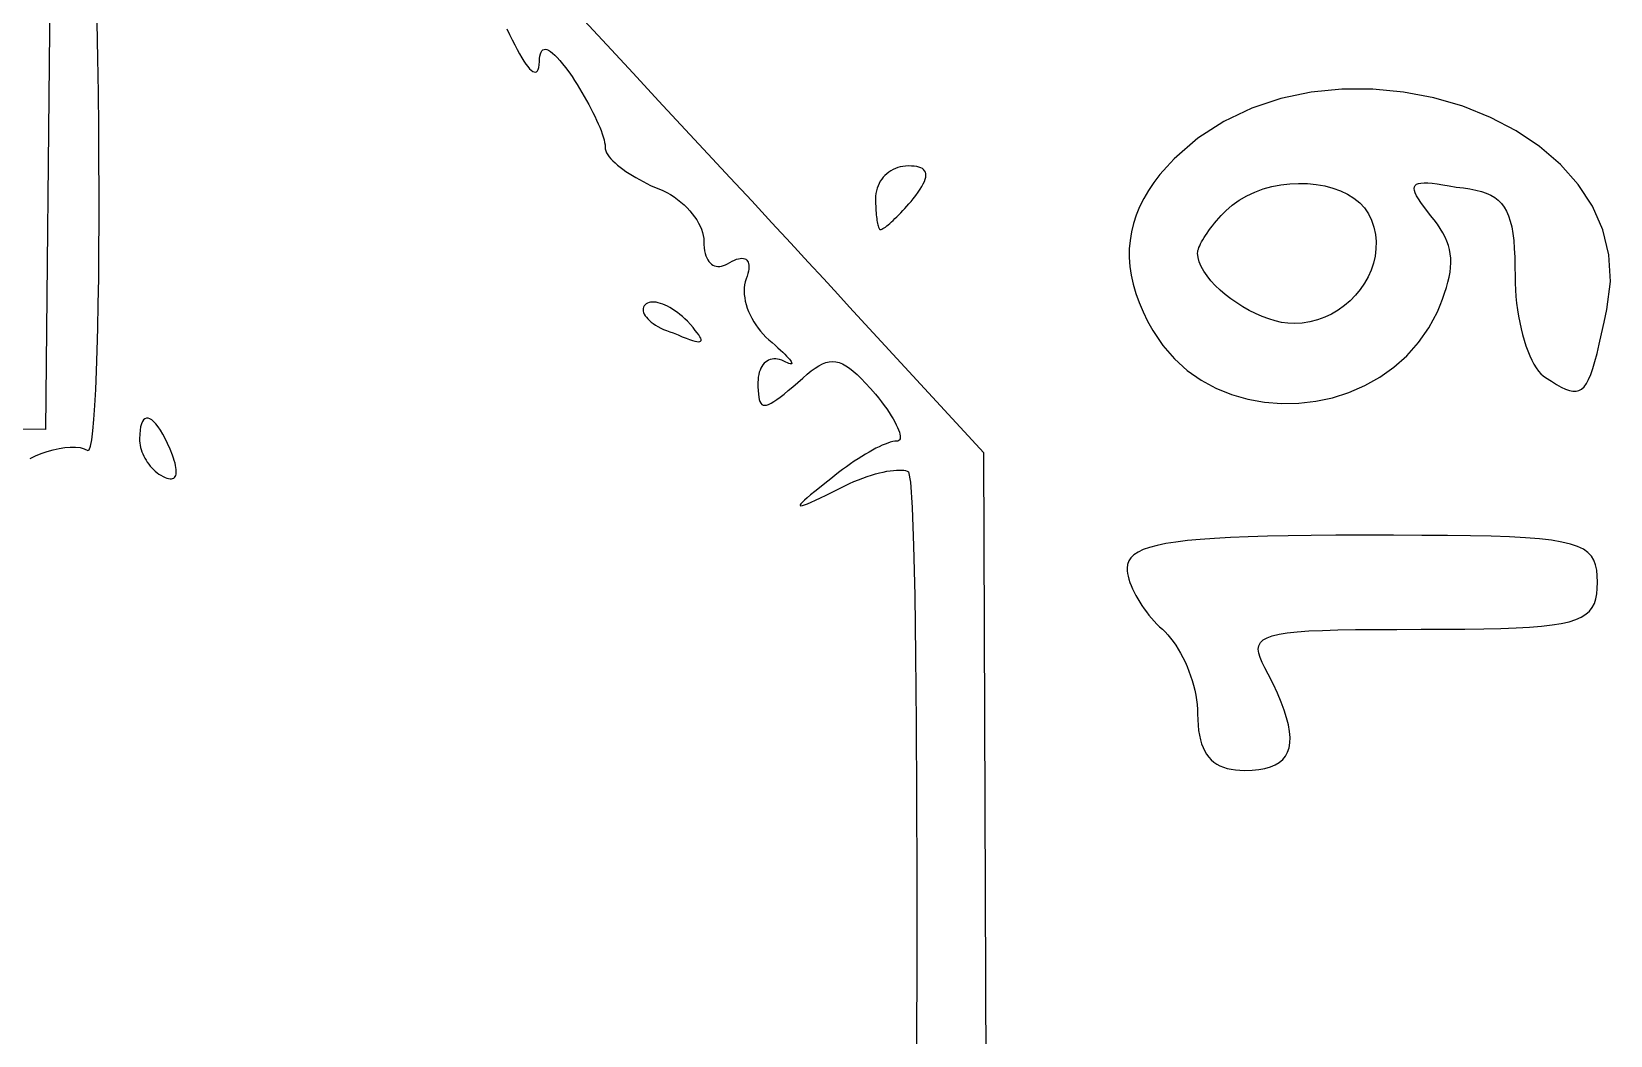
# Model space of a CAD drawing. Header units: metres. Extents: x -108.8 to -17.6, y -35.7 to 35.8.
# Drawn here: x -86.3 to -76.82, y -3.81 to 2.21 of the extents above; entities that cross this region are included whole.
import ezdxf

# ---------------------------------------------------------------- set-up
doc = ezdxf.new("R2010")
doc.units = ezdxf.units.M

msp = doc.modelspace()

# ---------------------------------------------------------------- linework, layer by layer
for p, q in [((-86.1873, 2.76122), (-86.2155, -0.173889)), ((-82.8475, 2.13367), (-83.0087, 2.30746)), ((-85.9013, 2.05365), (-85.9051, 2.26732)), ((-83.4472, 2.23029), (-83.4309, 2.19543)), ((-83.4309, 2.19543), (-83.4151, 2.16284)), ((-83.4151, 2.16284), (-83.3999, 2.13254)), ((-83.3999, 2.13254), (-83.3852, 2.10461)), ((-83.3852, 2.10461), (-83.371, 2.0791)), ((-83.2452, 2.07913), (-83.2412, 2.08961)), ((-83.2412, 2.08961), (-83.2362, 2.09766)), ((-83.2362, 2.09766), (-83.2303, 2.10324)), ((-83.2303, 2.10324), (-83.2233, 2.10635)), ((-83.2233, 2.10635), (-83.2153, 2.10695)), ((-83.2153, 2.10695), (-83.2064, 2.10504)), ((-83.2064, 2.10504), (-83.1963, 2.1006)), ((-83.1963, 2.1006), (-83.1852, 2.09358)), ((-83.1852, 2.09358), (-83.1729, 2.084)), ((-82.6897, 1.96362), (-82.8475, 2.13367)), ((-85.8983, 1.84489), (-85.9013, 2.05365)), ((-83.371, 2.0791), (-83.3575, 2.05611)), ((-83.3575, 2.05611), (-83.3447, 2.03568)), ((-83.3447, 2.03568), (-83.3325, 2.01787)), ((-83.3325, 2.01787), (-83.321, 2.00275)), ((-83.321, 2.00275), (-83.3103, 1.99037)), ((-83.3103, 1.99037), (-83.3003, 1.9808)), ((-83.2585, 1.98615), (-83.2549, 1.99808)), ((-83.2549, 1.99808), (-83.2522, 2.01332)), ((-83.2522, 2.01332), (-83.2518, 2.03333)), ((-83.2518, 2.03333), (-83.2505, 2.05096)), ((-83.2505, 2.05096), (-83.2483, 2.06625)), ((-83.2483, 2.06625), (-83.2452, 2.07913)), ((-83.1729, 2.084), (-83.1596, 2.07181)), ((-83.1596, 2.07181), (-83.1451, 2.05698)), ((-83.1451, 2.05698), (-83.1294, 2.03952)), ((-83.1294, 2.03952), (-83.1125, 2.01938)), ((-83.1125, 2.01938), (-83.0945, 1.99655)), ((-83.0945, 1.99655), (-83.0752, 1.97102)), ((-83.3003, 1.9808), (-83.2911, 1.97414)), ((-83.2911, 1.97414), (-83.2828, 1.9704)), ((-83.2828, 1.9704), (-83.2754, 1.96967)), ((-83.2754, 1.96967), (-83.2688, 1.97202)), ((-83.2688, 1.97202), (-83.2632, 1.97748)), ((-83.2632, 1.97748), (-83.2585, 1.98615)), ((-83.0752, 1.97102), (-83.0547, 1.94276)), ((-83.0547, 1.94276), (-83.0399, 1.91928)), ((-83.0399, 1.91928), (-83.0251, 1.89548)), ((-83.0251, 1.89548), (-83.0105, 1.87144)), ((-82.5361, 1.79813), (-82.6897, 1.96362)), ((-85.8961, 1.64172), (-85.8983, 1.84489)), ((-83.0105, 1.87144), (-82.9962, 1.84726)), ((-82.9962, 1.84726), (-82.9821, 1.82304)), ((-82.9821, 1.82304), (-82.9684, 1.79887)), ((-78.801, 1.81148), (-78.9763, 1.75322)), ((-78.6198, 1.8495), (-78.801, 1.81148)), ((-78.4351, 1.8681), (-78.6198, 1.8495)), ((-78.2493, 1.8681), (-78.4351, 1.8681)), ((-78.065, 1.85031), (-78.2493, 1.8681)), ((-77.8844, 1.81555), (-78.065, 1.85031)), ((-77.7101, 1.76462), (-77.8844, 1.81555)), ((-82.9684, 1.79887), (-82.9552, 1.77486)), ((-82.9552, 1.77486), (-82.9424, 1.75108)), ((-82.9424, 1.75108), (-82.9303, 1.72765)), ((-82.9303, 1.72765), (-82.9188, 1.70465)), ((-82.1073, 1.33643), (-82.5361, 1.79813)), ((-78.9763, 1.75322), (-79.1432, 1.6739)), ((-77.5444, 1.69833), (-77.7101, 1.76462)), ((-85.8947, 1.44482), (-85.8961, 1.64172)), ((-82.9188, 1.70465), (-82.9081, 1.68217)), ((-82.9081, 1.68217), (-82.8982, 1.66032)), ((-82.8982, 1.66032), (-82.8892, 1.63919)), ((-82.8892, 1.63919), (-82.8811, 1.61888)), ((-82.8811, 1.61888), (-82.8741, 1.59947)), ((-79.1432, 1.6739), (-79.2993, 1.57274)), ((-77.3899, 1.61754), (-77.5444, 1.69833)), ((-77.2489, 1.52301), (-77.3899, 1.61754)), ((-82.8741, 1.59947), (-82.8682, 1.58107)), ((-82.8682, 1.58107), (-82.8634, 1.56378)), ((-82.8634, 1.56378), (-82.86, 1.54767)), ((-82.86, 1.54767), (-82.8578, 1.53287)), ((-82.8578, 1.53287), (-82.8571, 1.51944)), ((-82.8571, 1.51944), (-82.8561, 1.50865)), ((-79.2993, 1.57274), (-79.4422, 1.44888)), ((-77.1239, 1.41559), (-77.2489, 1.52301)), ((-85.8941, 1.25485), (-85.8947, 1.44482)), ((-82.8561, 1.50865), (-82.853, 1.49748)), ((-82.853, 1.49748), (-82.848, 1.48596)), ((-82.848, 1.48596), (-82.8412, 1.47417)), ((-82.8412, 1.47417), (-82.8326, 1.46211)), ((-82.8326, 1.46211), (-82.8224, 1.44984)), ((-82.8224, 1.44984), (-82.8107, 1.43741)), ((-82.8107, 1.43741), (-82.7975, 1.42484)), ((-82.7975, 1.42484), (-82.783, 1.41219)), ((-79.4422, 1.44888), (-79.4868, 1.4021)), ((-82.783, 1.41219), (-82.7672, 1.39949)), ((-82.7672, 1.39949), (-82.7502, 1.3868)), ((-82.7502, 1.3868), (-82.7321, 1.37415)), ((-82.7321, 1.37415), (-82.7131, 1.36157)), ((-82.7131, 1.36157), (-82.6932, 1.34914)), ((-82.6932, 1.34914), (-82.6725, 1.33687)), ((-82.6725, 1.33687), (-82.6512, 1.32481)), ((-81.9776, 1.19666), (-82.1073, 1.33643)), ((-81.1973, 1.3273), (-81.2056, 1.31473)), ((-81.188, 1.33911), (-81.1973, 1.3273)), ((-81.1779, 1.3501), (-81.188, 1.33911)), ((-81.1669, 1.36026), (-81.1779, 1.3501)), ((-81.1551, 1.36952), (-81.1669, 1.36026)), ((-81.1425, 1.37785), (-81.1551, 1.36952)), ((-81.1292, 1.38521), (-81.1425, 1.37785)), ((-81.1153, 1.39156), (-81.1292, 1.38521)), ((-81.1007, 1.39684), (-81.1153, 1.39156)), ((-81.0855, 1.40102), (-81.1007, 1.39684)), ((-81.0697, 1.40407), (-81.0855, 1.40102)), ((-81.0535, 1.40591), (-81.0697, 1.40407)), ((-81.0368, 1.40656), (-81.0535, 1.40591)), ((-81.0186, 1.40613), (-81.0368, 1.40656)), ((-81.0021, 1.40483), (-81.0186, 1.40613)), ((-80.9873, 1.40265), (-81.0021, 1.40483)), ((-80.9742, 1.39955), (-80.9873, 1.40265)), ((-80.9629, 1.39552), (-80.9742, 1.39955)), ((-80.9533, 1.39055), (-80.9629, 1.39552)), ((-80.9455, 1.3846), (-80.9533, 1.39055)), ((-80.9395, 1.37766), (-80.9455, 1.3846)), ((-80.9409, 1.31389), (-80.9361, 1.32726)), ((-80.9352, 1.36969), (-80.9395, 1.37766)), ((-80.9361, 1.32726), (-80.9331, 1.33949)), ((-80.9327, 1.36069), (-80.9352, 1.36969)), ((-80.9331, 1.33949), (-80.932, 1.35063)), ((-80.932, 1.35063), (-80.9327, 1.36069)), ((-79.5273, 1.35489), (-79.5638, 1.30722)), ((-79.4868, 1.4021), (-79.5273, 1.35489)), ((-77.0173, 1.29608), (-77.1239, 1.41559)), ((-85.8942, 1.07251), (-85.8941, 1.25485)), ((-82.6512, 1.32481), (-82.6292, 1.31302)), ((-82.6292, 1.31302), (-82.6068, 1.3015)), ((-82.6068, 1.3015), (-82.5839, 1.29033)), ((-82.5839, 1.29033), (-82.5608, 1.27954)), ((-82.5608, 1.27954), (-82.5357, 1.27036)), ((-82.5357, 1.27036), (-82.5113, 1.2598)), ((-82.5113, 1.2598), (-82.4877, 1.24796)), ((-82.4877, 1.24796), (-82.4649, 1.23495)), ((-82.4649, 1.23495), (-82.443, 1.2209)), ((-81.2318, 1.24196), (-81.2337, 1.22571)), ((-81.2288, 1.25769), (-81.2318, 1.24196)), ((-81.2246, 1.27289), (-81.2288, 1.25769)), ((-81.2193, 1.28748), (-81.2246, 1.27289)), ((-81.213, 1.30145), (-81.2193, 1.28748)), ((-81.2056, 1.31473), (-81.213, 1.30145)), ((-80.9926, 1.22952), (-80.9785, 1.24881)), ((-80.9785, 1.24881), (-80.9663, 1.26688)), ((-80.9663, 1.26688), (-80.9559, 1.28372)), ((-80.9559, 1.28372), (-80.9475, 1.29939)), ((-80.9475, 1.29939), (-80.9409, 1.31389)), ((-79.5963, 1.25911), (-79.6248, 1.21054)), ((-79.5638, 1.30722), (-79.5963, 1.25911)), ((-79.0063, 1.22838), (-78.9581, 1.25043)), ((-78.9581, 1.25043), (-78.9078, 1.26852)), ((-78.9078, 1.26852), (-78.8557, 1.28271)), ((-78.8557, 1.28271), (-78.8024, 1.293)), ((-78.8024, 1.293), (-78.7486, 1.29941)), ((-78.7486, 1.29941), (-78.6948, 1.30197)), ((-78.6948, 1.30197), (-78.6414, 1.30072)), ((-78.6414, 1.30072), (-78.5891, 1.29564)), ((-78.5891, 1.29564), (-78.5384, 1.28677)), ((-78.5384, 1.28677), (-78.4899, 1.27414)), ((-78.4899, 1.27414), (-78.4441, 1.25775)), ((-78.4441, 1.25775), (-78.4015, 1.23766)), ((-78.4015, 1.23766), (-78.3628, 1.21384)), ((-78.0019, 1.27142), (-78.0005, 1.28175)), ((-78, 1.25905), (-78.0019, 1.27142)), ((-78.0005, 1.28175), (-77.9958, 1.29013)), ((-77.995, 1.24458), (-78, 1.25905)), ((-77.9958, 1.29013), (-77.9878, 1.2966)), ((-77.987, 1.22795), (-77.995, 1.24458)), ((-77.9878, 1.2966), (-77.9762, 1.30122)), ((-77.9762, 1.30122), (-77.9612, 1.30406)), ((-77.9612, 1.30406), (-77.9424, 1.30521)), ((-77.9424, 1.30521), (-77.92, 1.30469)), ((-77.92, 1.30469), (-77.8937, 1.30258)), ((-77.8937, 1.30258), (-77.8636, 1.29895)), ((-77.8636, 1.29895), (-77.8294, 1.29385)), ((-77.8294, 1.29385), (-77.7912, 1.28737)), ((-77.7912, 1.28737), (-77.7489, 1.27954)), ((-77.7489, 1.27954), (-77.7062, 1.27486)), ((-77.7062, 1.27486), (-77.667, 1.2691)), ((-77.667, 1.2691), (-77.6311, 1.26208)), ((-77.6311, 1.26208), (-77.5984, 1.25359)), ((-77.5984, 1.25359), (-77.5687, 1.24338)), ((-77.5687, 1.24338), (-77.542, 1.23129)), ((-76.9316, 1.1653), (-77.0173, 1.29608)), ((-82.443, 1.2209), (-82.4221, 1.20589)), ((-82.4221, 1.20589), (-82.4022, 1.19003)), ((-82.4022, 1.19003), (-82.3833, 1.17343)), ((-82.3833, 1.17343), (-82.3656, 1.15619)), ((-82.3656, 1.15619), (-82.3491, 1.13843)), ((-82.3491, 1.13843), (-82.3339, 1.12025)), ((-81.8557, 1.06523), (-81.9776, 1.19666)), ((-81.2337, 1.22571), (-81.2343, 1.20898)), ((-81.2343, 1.20898), (-81.2342, 1.19429)), ((-81.2342, 1.19429), (-81.2339, 1.17986)), ((-81.2339, 1.17986), (-81.2334, 1.16573)), ((-81.2334, 1.16573), (-81.2327, 1.15198)), ((-81.2327, 1.15198), (-81.2319, 1.13866)), ((-81.2319, 1.13866), (-81.2309, 1.12581)), ((-81.0832, 1.12581), (-81.0712, 1.13866)), ((-81.0712, 1.13866), (-81.0589, 1.15198)), ((-81.0589, 1.15198), (-81.0464, 1.16573)), ((-81.0464, 1.16573), (-81.0339, 1.17986)), ((-81.0339, 1.17986), (-81.0212, 1.19429)), ((-81.0212, 1.19429), (-81.0085, 1.20898)), ((-81.0085, 1.20898), (-80.9926, 1.22952)), ((-79.6492, 1.16148), (-79.6696, 1.11194)), ((-79.6248, 1.21054), (-79.6492, 1.16148)), ((-79.1464, 1.12352), (-79.1318, 1.13843)), ((-79.1318, 1.13843), (-79.0937, 1.17241)), ((-79.0937, 1.17241), (-79.0517, 1.20239)), ((-79.0517, 1.20239), (-79.0063, 1.22838)), ((-78.3628, 1.21384), (-78.3284, 1.18636)), ((-78.3284, 1.18636), (-78.2989, 1.1552)), ((-78.2989, 1.1552), (-78.2749, 1.12041)), ((-77.976, 1.20911), (-77.987, 1.22795)), ((-77.9621, 1.18797), (-77.976, 1.20911)), ((-77.9455, 1.16449), (-77.9621, 1.18797)), ((-77.9261, 1.13858), (-77.9455, 1.16449)), ((-77.9041, 1.11021), (-77.9261, 1.13858)), ((-77.542, 1.23129), (-77.518, 1.21707)), ((-77.518, 1.21707), (-77.4967, 1.20053)), ((-77.4967, 1.20053), (-77.4778, 1.18144)), ((-77.4778, 1.18144), (-77.4614, 1.15961)), ((-77.4614, 1.15961), (-77.4471, 1.1348)), ((-76.8691, 1.02406), (-76.9316, 1.1653)), ((-85.895, 0.898468), (-85.8942, 1.07251)), ((-82.3339, 1.12025), (-82.32, 1.10175)), ((-82.32, 1.10175), (-82.3075, 1.08304)), ((-82.3075, 1.08304), (-82.2964, 1.06421)), ((-82.2964, 1.06421), (-82.2869, 1.04539)), ((-82.2869, 1.04539), (-82.279, 1.02667)), ((-81.7423, 0.942917), (-81.8557, 1.06523)), ((-81.2309, 1.12581), (-81.2297, 1.11348)), ((-81.2297, 1.11348), (-81.2285, 1.10175)), ((-81.2285, 1.10175), (-81.227, 1.09064)), ((-81.227, 1.09064), (-81.2255, 1.08023)), ((-81.2255, 1.08023), (-81.2239, 1.07056)), ((-81.2239, 1.07056), (-81.2221, 1.06168)), ((-81.2221, 1.06168), (-81.2203, 1.05363)), ((-81.2203, 1.05363), (-81.2184, 1.04651)), ((-81.2184, 1.04651), (-81.2165, 1.04031)), ((-81.1752, 1.04031), (-81.167, 1.04651)), ((-81.167, 1.04651), (-81.1581, 1.05363)), ((-81.1581, 1.05363), (-81.1488, 1.06168)), ((-81.1488, 1.06168), (-81.1389, 1.07056)), ((-81.1389, 1.07056), (-81.1285, 1.08023)), ((-81.1285, 1.08023), (-81.1177, 1.09064)), ((-81.1177, 1.09064), (-81.1065, 1.10175)), ((-81.1065, 1.10175), (-81.095, 1.11348)), ((-81.095, 1.11348), (-81.0832, 1.12581)), ((-79.6861, 1.06189), (-79.6984, 1.01135)), ((-79.6696, 1.11194), (-79.6861, 1.06189)), ((-79.2233, 1.03316), (-79.2119, 1.048)), ((-79.2119, 1.048), (-79.1999, 1.06303)), ((-79.1999, 1.06303), (-79.1873, 1.07816)), ((-79.1873, 1.07816), (-79.1742, 1.09332)), ((-79.1742, 1.09332), (-79.1605, 1.10846)), ((-79.1605, 1.10846), (-79.1464, 1.12352)), ((-78.2749, 1.12041), (-78.2569, 1.08199)), ((-78.2569, 1.08199), (-78.2427, 1.03928)), ((-77.882, 1.0831), (-77.9041, 1.11021)), ((-77.8622, 1.05667), (-77.882, 1.0831)), ((-77.8446, 1.03081), (-77.8622, 1.05667)), ((-77.4471, 1.1348), (-77.4349, 1.10683)), ((-77.4349, 1.10683), (-77.4247, 1.07547)), ((-77.4247, 1.07547), (-77.4163, 1.0405)), ((-82.279, 1.02667), (-82.2727, 1.00818)), ((-82.2727, 1.00818), (-82.2682, 0.98999)), ((-82.2682, 0.98999), (-82.2654, 0.972229)), ((-82.2654, 0.972229), (-82.2644, 0.954987)), ((-82.2644, 0.954987), (-82.2639, 0.93457)), ((-81.2165, 1.04031), (-81.2144, 1.03514)), ((-81.2144, 1.03514), (-81.2124, 1.03102)), ((-81.2124, 1.03102), (-81.2103, 1.02802)), ((-81.2103, 1.02802), (-81.2082, 1.02617)), ((-81.2082, 1.02617), (-81.2061, 1.02554)), ((-81.2061, 1.02554), (-81.2014, 1.02617)), ((-81.2014, 1.02617), (-81.196, 1.02802)), ((-81.196, 1.02802), (-81.1898, 1.03102)), ((-81.1898, 1.03102), (-81.1828, 1.03514)), ((-81.1828, 1.03514), (-81.1752, 1.04031)), ((-79.7068, 0.960281), (-79.7111, 0.908691)), ((-79.6984, 1.01135), (-79.7068, 0.960281)), ((-79.2832, 0.939301), (-79.277, 0.951187)), ((-79.277, 0.951187), (-79.2699, 0.963684)), ((-79.2699, 0.963684), (-79.2621, 0.97673)), ((-79.2621, 0.97673), (-79.2535, 0.990265)), ((-79.2535, 0.990265), (-79.2441, 1.00423)), ((-79.2441, 1.00423), (-79.234, 1.01855)), ((-79.234, 1.01855), (-79.2233, 1.03316)), ((-78.2427, 1.03928), (-78.2337, 0.996033)), ((-78.2337, 0.996033), (-78.2298, 0.952515)), ((-78.2298, 0.952515), (-78.2308, 0.909042)), ((-77.8293, 1.00534), (-77.8446, 1.03081)), ((-77.8161, 0.980133), (-77.8293, 1.00534)), ((-77.8052, 0.955017), (-77.8161, 0.980133)), ((-77.7964, 0.929871), (-77.8052, 0.955017)), ((-77.4163, 1.0405), (-77.4095, 1.00174)), ((-77.4095, 1.00174), (-77.4043, 0.958939)), ((-77.4043, 0.958939), (-77.4005, 0.911911)), ((-76.8324, 0.873184), (-76.8691, 1.02406)), ((-85.8965, 0.733398), (-85.895, 0.898468)), ((-82.2639, 0.93457), (-82.2624, 0.915619)), ((-82.2624, 0.915619), (-82.2599, 0.898163)), ((-82.2599, 0.898163), (-82.2564, 0.882172)), ((-82.2564, 0.882172), (-82.2521, 0.867676)), ((-82.2521, 0.867676), (-82.2469, 0.85466)), ((-82.2469, 0.85466), (-82.2409, 0.843124)), ((-82.0462, 0.852249), (-82.0363, 0.852875)), ((-82.0363, 0.852875), (-82.0275, 0.852173)), ((-81.6383, 0.830444), (-81.7423, 0.942917)), ((-79.7111, 0.908691), (-79.7115, 0.856552)), ((-79.7115, 0.856552), (-79.7077, 0.803864)), ((-79.3011, 0.88443), (-79.3006, 0.891296)), ((-79.2986, 0.858444), (-79.3011, 0.88443)), ((-79.3006, 0.891296), (-79.299, 0.89917)), ((-79.299, 0.89917), (-79.2965, 0.907959)), ((-79.2914, 0.831436), (-79.2986, 0.858444)), ((-79.2965, 0.907959), (-79.293, 0.917633)), ((-79.293, 0.917633), (-79.2885, 0.928101)), ((-79.2885, 0.928101), (-79.2832, 0.939301)), ((-78.2364, 0.865906), (-78.2463, 0.823425)), ((-78.2308, 0.909042), (-78.2364, 0.865906)), ((-77.7896, 0.904526), (-77.7964, 0.929871)), ((-77.785, 0.878845), (-77.7896, 0.904526)), ((-77.7824, 0.852692), (-77.785, 0.878845)), ((-77.4005, 0.911911), (-77.398, 0.860443)), ((-77.398, 0.860443), (-77.3965, 0.804321)), ((-76.8238, 0.713486), (-76.8324, 0.873184)), ((-82.2409, 0.843124), (-82.2342, 0.833069)), ((-82.2342, 0.833069), (-82.2267, 0.824493)), ((-82.2267, 0.824493), (-82.2186, 0.817413)), ((-82.2186, 0.817413), (-82.2098, 0.811798)), ((-82.2098, 0.811798), (-82.2004, 0.807678)), ((-82.2004, 0.807678), (-82.1905, 0.805023)), ((-82.1905, 0.805023), (-82.1801, 0.803864)), ((-82.1801, 0.803864), (-82.1692, 0.804184)), ((-82.1692, 0.804184), (-82.1579, 0.805969)), ((-82.1579, 0.805969), (-82.1462, 0.809265)), ((-82.1462, 0.809265), (-82.1341, 0.814026)), ((-82.1341, 0.814026), (-82.1218, 0.820267)), ((-82.1218, 0.820267), (-82.1092, 0.827988)), ((-82.1092, 0.827988), (-82.0948, 0.835724)), ((-82.0948, 0.835724), (-82.0813, 0.84198)), ((-82.0813, 0.84198), (-82.0687, 0.846817)), ((-82.0687, 0.846817), (-82.0569, 0.850235)), ((-82.0569, 0.850235), (-82.0462, 0.852249)), ((-82.0275, 0.852173), (-82.0196, 0.850113)), ((-82.0196, 0.850113), (-82.0127, 0.846756)), ((-82.0127, 0.846756), (-82.0069, 0.842102)), ((-82.0069, 0.842102), (-82.0022, 0.836182)), ((-82.0002, 0.760941), (-82.0047, 0.745605)), ((-82.0022, 0.836182), (-81.9985, 0.82901)), ((-81.997, 0.775146), (-82.0002, 0.760941)), ((-81.9985, 0.82901), (-81.9959, 0.820602)), ((-81.995, 0.788254), (-81.997, 0.775146)), ((-81.9959, 0.820602), (-81.9944, 0.811005)), ((-81.9941, 0.800201), (-81.995, 0.788254)), ((-81.9944, 0.811005), (-81.9941, 0.800201)), ((-81.5443, 0.728622), (-81.6383, 0.830444)), ((-79.7077, 0.803864), (-79.7, 0.750626)), ((-79.2797, 0.803665), (-79.2914, 0.831436)), ((-79.264, 0.775391), (-79.2797, 0.803665)), ((-79.2444, 0.746857), (-79.264, 0.775391)), ((-78.2605, 0.78186), (-78.2785, 0.741516)), ((-78.2463, 0.823425), (-78.2605, 0.78186)), ((-77.7918, 0.740189), (-77.7865, 0.769791)), ((-77.7865, 0.769791), (-77.7832, 0.798309)), ((-77.7832, 0.798309), (-77.7818, 0.825882)), ((-77.7818, 0.825882), (-77.7824, 0.852692)), ((-77.3965, 0.804321), (-77.3961, 0.743317)), ((-85.8987, 0.577972), (-85.8965, 0.733398)), ((-82.0221, 0.675034), (-82.0227, 0.655731)), ((-82.0198, 0.693787), (-82.0221, 0.675034)), ((-82.0159, 0.711868), (-82.0198, 0.693787)), ((-82.0104, 0.729218), (-82.0159, 0.711868)), ((-82.0047, 0.745605), (-82.0104, 0.729218)), ((-81.4612, 0.638184), (-81.5443, 0.728622)), ((-79.7, 0.750626), (-79.6883, 0.696808)), ((-79.6883, 0.696808), (-79.6725, 0.642395)), ((-79.2215, 0.718323), (-79.2444, 0.746857)), ((-79.1954, 0.690033), (-79.2215, 0.718323)), ((-79.1665, 0.662262), (-79.1954, 0.690033)), ((-78.3257, 0.66571), (-78.3543, 0.630829)), ((-78.3004, 0.702698), (-78.3257, 0.66571)), ((-78.2785, 0.741516), (-78.3004, 0.702698)), ((-77.8187, 0.643448), (-77.8079, 0.67717)), ((-77.8079, 0.67717), (-77.7989, 0.709366)), ((-77.7989, 0.709366), (-77.7918, 0.740189)), ((-77.3961, 0.743317), (-77.3955, 0.703033)), ((-77.3955, 0.703033), (-77.3936, 0.662704)), ((-76.8458, 0.545776), (-76.8238, 0.713486)), ((-85.9016, 0.432877), (-85.8987, 0.577972)), ((-82.6172, 0.57399), (-82.6227, 0.567337)), ((-82.6104, 0.579712), (-82.6172, 0.57399)), ((-82.6025, 0.584183), (-82.6104, 0.579712)), ((-82.5937, 0.587418), (-82.6025, 0.584183)), ((-82.584, 0.589462), (-82.5937, 0.587418)), ((-82.5736, 0.590302), (-82.584, 0.589462)), ((-82.5623, 0.589996), (-82.5736, 0.590302)), ((-82.5505, 0.588531), (-82.5623, 0.589996)), ((-82.538, 0.585953), (-82.5505, 0.588531)), ((-82.5249, 0.582275), (-82.538, 0.585953)), ((-82.5114, 0.577515), (-82.5249, 0.582275)), ((-82.4974, 0.571701), (-82.5114, 0.577515)), ((-82.4831, 0.56485), (-82.4974, 0.571701)), ((-82.0227, 0.655731), (-82.0219, 0.635956)), ((-82.0219, 0.635956), (-82.0196, 0.615799)), ((-82.0196, 0.615799), (-82.0158, 0.595383)), ((-82.0158, 0.595383), (-82.0107, 0.574783)), ((-82.0107, 0.574783), (-82.0042, 0.554092)), ((-81.3895, 0.559875), (-81.4612, 0.638184)), ((-79.6725, 0.642395), (-79.6527, 0.587402)), ((-79.6527, 0.587402), (-79.6289, 0.531815)), ((-79.1352, 0.635254), (-79.1665, 0.662262)), ((-79.1018, 0.609268), (-79.1352, 0.635254)), ((-79.0665, 0.584549), (-79.1018, 0.609268)), ((-79.0298, 0.56134), (-79.0665, 0.584549)), ((-78.4204, 0.568619), (-78.4575, 0.54187)), ((-78.3859, 0.598373), (-78.4204, 0.568619)), ((-78.3543, 0.630829), (-78.3859, 0.598373)), ((-77.8618, 0.531662), (-77.8457, 0.570847)), ((-77.8457, 0.570847), (-77.8313, 0.608063)), ((-77.8313, 0.608063), (-77.8187, 0.643448)), ((-77.3936, 0.662704), (-77.3906, 0.622528)), ((-77.3906, 0.622528), (-77.3865, 0.582687)), ((-77.3865, 0.582687), (-77.3813, 0.543335)), ((-82.6288, 0.552368), (-82.6294, 0.544189)), ((-82.6294, 0.544189), (-82.6285, 0.535629)), ((-82.6266, 0.560104), (-82.6288, 0.552368)), ((-82.6285, 0.535629), (-82.626, 0.526749)), ((-82.6227, 0.567337), (-82.6266, 0.560104)), ((-82.626, 0.526749), (-82.622, 0.517609)), ((-82.622, 0.517609), (-82.6165, 0.508286)), ((-82.6165, 0.508286), (-82.6096, 0.49884)), ((-82.6096, 0.49884), (-82.6013, 0.489319)), ((-82.6013, 0.489319), (-82.5917, 0.479813)), ((-82.5917, 0.479813), (-82.5806, 0.470367)), ((-82.4685, 0.556976), (-82.4831, 0.56485)), ((-82.4536, 0.548111), (-82.4685, 0.556976)), ((-82.4386, 0.538269), (-82.4536, 0.548111)), ((-82.4235, 0.527481), (-82.4386, 0.538269)), ((-82.4083, 0.515762), (-82.4235, 0.527481)), ((-82.3932, 0.503128), (-82.4083, 0.515762)), ((-82.3781, 0.489609), (-82.3932, 0.503128)), ((-82.3632, 0.47522), (-82.3781, 0.489609)), ((-82.3452, 0.454987), (-82.3632, 0.47522)), ((-82.0042, 0.554092), (-81.9963, 0.533417)), ((-81.9963, 0.533417), (-81.9872, 0.512848)), ((-81.9872, 0.512848), (-81.9769, 0.492493)), ((-81.9769, 0.492493), (-81.9654, 0.472412)), ((-80.5852, -0.315002), (-81.3895, 0.559875)), ((-79.6289, 0.531815), (-79.6011, 0.475601)), ((-79.6011, 0.475601), (-79.5692, 0.418762)), ((-78.992, 0.539932), (-79.0298, 0.56134)), ((-78.9533, 0.520538), (-78.992, 0.539932)), ((-78.9142, 0.503433), (-78.9533, 0.520538)), ((-78.8748, 0.488876), (-78.9142, 0.503433)), ((-78.8357, 0.477112), (-78.8748, 0.488876)), ((-78.797, 0.468384), (-78.8357, 0.477112)), ((-78.5823, 0.482635), (-78.6276, 0.470871)), ((-78.5387, 0.498581), (-78.5823, 0.482635)), ((-78.497, 0.518433), (-78.5387, 0.498581)), ((-78.4575, 0.54187), (-78.497, 0.518433)), ((-77.9136, 0.434616), (-77.8618, 0.531662)), ((-77.3813, 0.543335), (-77.3752, 0.5047)), ((-77.3752, 0.5047), (-77.368, 0.466904)), ((-76.862, 0.469101), (-76.8458, 0.545776)), ((-85.9051, 0.298798), (-85.9016, 0.432877)), ((-82.5806, 0.470367), (-82.5683, 0.461029)), ((-82.5683, 0.461029), (-82.5547, 0.451904)), ((-82.5547, 0.451904), (-82.5398, 0.443024)), ((-82.5398, 0.443024), (-82.5237, 0.434464)), ((-82.5237, 0.434464), (-82.5065, 0.426285)), ((-82.5065, 0.426285), (-82.4881, 0.418549)), ((-82.4881, 0.418549), (-82.4685, 0.411316)), ((-82.4685, 0.411316), (-82.4479, 0.404663)), ((-82.4479, 0.404663), (-82.4196, 0.3927)), ((-82.4196, 0.3927), (-82.3941, 0.382248)), ((-82.3941, 0.382248), (-82.3712, 0.373322)), ((-82.3294, 0.436661), (-82.3452, 0.454987)), ((-82.3157, 0.420197), (-82.3294, 0.436661)), ((-82.3043, 0.405563), (-82.3157, 0.420197)), ((-82.2951, 0.392746), (-82.3043, 0.405563)), ((-82.2881, 0.381744), (-82.2951, 0.392746)), ((-82.2835, 0.372513), (-82.2881, 0.381744)), ((-81.9654, 0.472412), (-81.9527, 0.452728)), ((-81.9527, 0.452728), (-81.939, 0.433533)), ((-81.939, 0.433533), (-81.9242, 0.414932)), ((-81.9242, 0.414932), (-81.9084, 0.397003)), ((-81.9084, 0.397003), (-81.8916, 0.379837)), ((-81.8916, 0.379837), (-81.8738, 0.363541)), ((-79.5692, 0.418762), (-79.5094, 0.328796)), ((-78.7592, 0.462967), (-78.797, 0.468384)), ((-78.7225, 0.461105), (-78.7592, 0.462967)), ((-78.6744, 0.463593), (-78.7225, 0.461105)), ((-78.6276, 0.470871), (-78.6744, 0.463593)), ((-77.9751, 0.346756), (-77.9136, 0.434616)), ((-77.368, 0.466904), (-77.36, 0.430176)), ((-77.36, 0.430176), (-77.3511, 0.394653)), ((-77.3511, 0.394653), (-77.3414, 0.360565)), ((-76.891, 0.337662), (-76.877, 0.399811)), ((-76.877, 0.399811), (-76.862, 0.469101)), ((-85.9092, 0.176392), (-85.9051, 0.298798)), ((-82.3712, 0.373322), (-82.351, 0.365936)), ((-82.351, 0.365936), (-82.3335, 0.360123)), ((-82.3335, 0.360123), (-82.3185, 0.355896)), ((-82.3185, 0.355896), (-82.306, 0.353271)), ((-82.306, 0.353271), (-82.2962, 0.35228)), ((-82.2962, 0.35228), (-82.2888, 0.352936)), ((-82.2888, 0.352936), (-82.2838, 0.35527)), ((-82.2838, 0.35527), (-82.2813, 0.359299)), ((-82.2812, 0.365036), (-82.2835, 0.372513)), ((-82.2813, 0.359299), (-82.2812, 0.365036)), ((-81.8738, 0.363541), (-81.8552, 0.348206)), ((-81.8552, 0.348206), (-81.8369, 0.331818)), ((-81.8369, 0.331818), (-81.8201, 0.316483)), ((-81.8201, 0.316483), (-81.8048, 0.302216)), ((-81.8048, 0.302216), (-81.791, 0.289062)), ((-81.791, 0.289062), (-81.7787, 0.276993)), ((-79.5094, 0.328796), (-79.4406, 0.249329)), ((-78.0454, 0.268143), (-77.9751, 0.346756)), ((-77.3414, 0.360565), (-77.331, 0.328049)), ((-77.331, 0.328049), (-77.3199, 0.297302)), ((-77.3199, 0.297302), (-77.3082, 0.268494)), ((-76.9043, 0.282394), (-76.891, 0.337662)), ((-81.9223, 0.193542), (-81.9275, 0.181747)), ((-81.9164, 0.2043), (-81.9223, 0.193542)), ((-81.9096, 0.213989), (-81.9164, 0.2043)), ((-81.9022, 0.22258), (-81.9096, 0.213989)), ((-81.894, 0.230042), (-81.9022, 0.22258)), ((-81.8852, 0.236328), (-81.894, 0.230042)), ((-81.8759, 0.241425), (-81.8852, 0.236328)), ((-81.866, 0.245285), (-81.8759, 0.241425)), ((-81.8555, 0.247894), (-81.866, 0.245285)), ((-81.8446, 0.249207), (-81.8555, 0.247894)), ((-81.8333, 0.249207), (-81.8446, 0.249207)), ((-81.8216, 0.247849), (-81.8333, 0.249207)), ((-81.8096, 0.245102), (-81.8216, 0.247849)), ((-81.7972, 0.240936), (-81.8096, 0.245102)), ((-81.7847, 0.235321), (-81.7972, 0.240936)), ((-81.7728, 0.229614), (-81.7847, 0.235321)), ((-81.7787, 0.276993), (-81.768, 0.266052)), ((-81.7626, 0.225159), (-81.7728, 0.229614)), ((-81.768, 0.266052), (-81.7588, 0.25621)), ((-81.7541, 0.221939), (-81.7626, 0.225159)), ((-81.7588, 0.25621), (-81.7511, 0.247513)), ((-81.7473, 0.219971), (-81.7541, 0.221939)), ((-81.7511, 0.247513), (-81.7451, 0.23996)), ((-81.7421, 0.219223), (-81.7473, 0.219971)), ((-81.7451, 0.23996), (-81.7406, 0.233566)), ((-81.7386, 0.219696), (-81.7421, 0.219223)), ((-81.7406, 0.233566), (-81.7377, 0.228317)), ((-81.7366, 0.22139), (-81.7386, 0.219696)), ((-81.7377, 0.228317), (-81.7363, 0.224258)), ((-81.7363, 0.224258), (-81.7366, 0.22139)), ((-81.6196, 0.177444), (-81.596, 0.194458)), ((-81.596, 0.194458), (-81.5737, 0.20842)), ((-81.5737, 0.20842), (-81.5523, 0.21933)), ((-81.5523, 0.21933), (-81.5317, 0.227127)), ((-81.5317, 0.227127), (-81.5117, 0.231827)), ((-81.5117, 0.231827), (-81.492, 0.233383)), ((-81.492, 0.233383), (-81.4724, 0.231796)), ((-81.4724, 0.231796), (-81.4528, 0.227036)), ((-81.4528, 0.227036), (-81.4328, 0.21907)), ((-81.4328, 0.21907), (-81.4122, 0.207886)), ((-81.4122, 0.207886), (-81.3909, 0.193466)), ((-81.3909, 0.193466), (-81.3686, 0.175797)), ((-79.4406, 0.249329), (-79.364, 0.180313)), ((-78.2079, 0.138977), (-78.1233, 0.198853)), ((-78.1233, 0.198853), (-78.0454, 0.268143)), ((-77.3082, 0.268494), (-77.2958, 0.241821)), ((-77.2958, 0.241821), (-77.283, 0.217468)), ((-77.283, 0.217468), (-77.2697, 0.195587)), ((-77.2697, 0.195587), (-77.2559, 0.176376)), ((-76.9419, 0.155518), (-76.9295, 0.191559)), ((-76.9295, 0.191559), (-76.917, 0.23378)), ((-76.917, 0.23378), (-76.9043, 0.282394)), ((-85.9139, 0.066361), (-85.9092, 0.176392)), ((-81.9394, 0.124832), (-81.9399, 0.108322)), ((-81.9399, 0.108322), (-81.9397, 0.082184)), ((-81.9378, 0.140457), (-81.9394, 0.124832)), ((-81.9353, 0.155167), (-81.9378, 0.140457)), ((-81.9319, 0.168945), (-81.9353, 0.155167)), ((-81.9275, 0.181747), (-81.9319, 0.168945)), ((-81.7304, 0.082184), (-81.7, 0.108322)), ((-81.7, 0.108322), (-81.6714, 0.134354)), ((-81.6714, 0.134354), (-81.6447, 0.15741)), ((-81.6447, 0.15741), (-81.6196, 0.177444)), ((-81.3686, 0.175797), (-81.3451, 0.154831)), ((-81.3451, 0.154831), (-81.3201, 0.130569)), ((-81.3201, 0.130569), (-81.2935, 0.102997)), ((-81.2935, 0.102997), (-81.265, 0.072067)), ((-79.364, 0.180313), (-79.2805, 0.121643)), ((-79.2805, 0.121643), (-79.1913, 0.073273)), ((-78.2981, 0.088562), (-78.2079, 0.138977)), ((-77.2559, 0.176376), (-77.2418, 0.160019)), ((-77.2418, 0.160019), (-77.2274, 0.146667)), ((-77.2274, 0.146667), (-77.2127, 0.136551)), ((-77.2127, 0.136551), (-77.1783, 0.114685)), ((-77.1783, 0.114685), (-77.1471, 0.09581)), ((-77.1471, 0.09581), (-77.1189, 0.08017)), ((-76.9816, 0.081863), (-76.9677, 0.100906)), ((-76.9677, 0.100906), (-76.9546, 0.125366)), ((-76.9546, 0.125366), (-76.9419, 0.155518)), ((-85.9191, -0.030624), (-85.9139, 0.066361)), ((-81.9397, 0.082184), (-81.9389, 0.058792)), ((-81.9389, 0.058792), (-81.9375, 0.038162)), ((-81.9375, 0.038162), (-81.9353, 0.020264)), ((-81.9353, 0.020264), (-81.9322, 0.005142)), ((-81.9322, 0.005142), (-81.9281, -0.007233)), ((-81.8452, -0.007233), (-81.8268, 0.005142)), ((-81.8268, 0.005142), (-81.8062, 0.020264)), ((-81.8062, 0.020264), (-81.7834, 0.038162)), ((-81.7834, 0.038162), (-81.7581, 0.058792)), ((-81.7581, 0.058792), (-81.7304, 0.082184)), ((-81.265, 0.072067), (-81.2343, 0.037766)), ((-81.2343, 0.037766), (-81.2158, 0.01471)), ((-81.2158, 0.01471), (-81.1984, -0.007843)), ((-79.1913, 0.073273), (-79.0973, 0.035095)), ((-79.0973, 0.035095), (-78.9995, 0.00708)), ((-78.9995, 0.00708), (-78.8991, -0.01088)), ((-78.5921, -0.005112), (-78.4912, 0.016434)), ((-78.4912, 0.016434), (-78.3929, 0.047684)), ((-78.3929, 0.047684), (-78.2981, 0.088562)), ((-77.1189, 0.08017), (-77.0932, 0.068024)), ((-77.0932, 0.068024), (-77.07, 0.059601)), ((-77.07, 0.059601), (-77.049, 0.055145)), ((-77.049, 0.055145), (-77.0298, 0.054901)), ((-77.0298, 0.054901), (-77.0124, 0.059112)), ((-77.0124, 0.059112), (-76.9964, 0.068008)), ((-76.9964, 0.068008), (-76.9816, 0.081863)), ((-85.9249, -0.113922), (-85.9191, -0.030624)), ((-81.9281, -0.007233), (-81.9229, -0.016861)), ((-81.9229, -0.016861), (-81.9164, -0.023743)), ((-81.9164, -0.023743), (-81.9086, -0.027862)), ((-81.9086, -0.027862), (-81.8993, -0.029251)), ((-81.8993, -0.029251), (-81.8884, -0.027862)), ((-81.8884, -0.027862), (-81.8759, -0.023743)), ((-81.8759, -0.023743), (-81.8615, -0.016861)), ((-81.8615, -0.016861), (-81.8452, -0.007233)), ((-81.1984, -0.007843), (-81.1821, -0.029831)), ((-81.1821, -0.029831), (-81.1669, -0.051178)), ((-81.1669, -0.051178), (-81.153, -0.071808)), ((-81.153, -0.071808), (-81.1402, -0.091629)), ((-81.1402, -0.091629), (-81.1287, -0.110596)), ((-78.8991, -0.01088), (-78.797, -0.018845)), ((-78.797, -0.018845), (-78.6943, -0.016907)), ((-78.6943, -0.016907), (-78.5921, -0.005112)), ((-86.2155, -0.173889), (-90.844, -0.131561)), ((-85.9381, -0.236618), (-85.9313, -0.1828)), ((-85.9313, -0.1828), (-85.9249, -0.113922)), ((-85.6482, -0.178238), (-85.6504, -0.202484)), ((-85.6448, -0.157532), (-85.6482, -0.178238)), ((-85.64, -0.14035), (-85.6448, -0.157532)), ((-85.6341, -0.126709), (-85.64, -0.14035)), ((-85.6271, -0.116547), (-85.6341, -0.126709)), ((-85.619, -0.109848), (-85.6271, -0.116547)), ((-85.61, -0.106598), (-85.619, -0.109848)), ((-85.6001, -0.106796), (-85.61, -0.106598)), ((-85.5894, -0.110382), (-85.6001, -0.106796)), ((-85.5779, -0.117371), (-85.5894, -0.110382)), ((-85.5658, -0.127716), (-85.5779, -0.117371)), ((-85.553, -0.141403), (-85.5658, -0.127716)), ((-85.5398, -0.158417), (-85.553, -0.141403)), ((-85.5261, -0.178741), (-85.5398, -0.158417)), ((-85.512, -0.202332), (-85.5261, -0.178741)), ((-81.1287, -0.110596), (-81.1185, -0.128616)), ((-81.1185, -0.128616), (-81.1096, -0.14563)), ((-81.1096, -0.14563), (-81.102, -0.16153)), ((-81.102, -0.16153), (-81.0958, -0.176285)), ((-81.0958, -0.176285), (-81.0911, -0.189804)), ((-86.1345, -0.287933), (-86.1, -0.282364)), ((-86.1, -0.282364), (-86.067, -0.279541)), ((-86.067, -0.279541), (-86.036, -0.279739)), ((-86.036, -0.279739), (-86.0078, -0.283188)), ((-86.0078, -0.283188), (-85.9827, -0.290161)), ((-85.9533, -0.296341), (-85.9455, -0.274689)), ((-85.9455, -0.274689), (-85.9381, -0.236618)), ((-85.6504, -0.202484), (-85.6511, -0.230331)), ((-85.6511, -0.230331), (-85.6507, -0.243134)), ((-85.6507, -0.243134), (-85.6494, -0.256088)), ((-85.6494, -0.256088), (-85.6474, -0.26915)), ((-85.6474, -0.26915), (-85.6446, -0.282257)), ((-85.6446, -0.282257), (-85.641, -0.29538)), ((-85.4977, -0.229187), (-85.512, -0.202332)), ((-85.4831, -0.259277), (-85.4977, -0.229187)), ((-85.4684, -0.292603), (-85.4831, -0.259277)), ((-81.2129, -0.27771), (-81.2322, -0.287338)), ((-81.1944, -0.269211), (-81.2129, -0.27771)), ((-81.177, -0.261856), (-81.1944, -0.269211)), ((-81.1606, -0.255737), (-81.177, -0.261856)), ((-81.1454, -0.25087), (-81.1606, -0.255737)), ((-81.1313, -0.24733), (-81.1454, -0.25087)), ((-81.1186, -0.245178), (-81.1313, -0.24733)), ((-81.1073, -0.244446), (-81.1186, -0.245178)), ((-81.0997, -0.2435), (-81.1073, -0.244446)), ((-81.0937, -0.240723), (-81.0997, -0.2435)), ((-81.0894, -0.236206), (-81.0937, -0.240723)), ((-81.0911, -0.189804), (-81.0877, -0.201996)), ((-81.0867, -0.229996), (-81.0894, -0.236206)), ((-81.0877, -0.201996), (-81.0859, -0.212814)), ((-81.0855, -0.222168), (-81.0867, -0.229996)), ((-81.0859, -0.212814), (-81.0855, -0.222168)), ((-86.3085, -0.348145), (-86.2755, -0.332642)), ((-86.2755, -0.332642), (-86.241, -0.318604)), ((-86.241, -0.318604), (-86.2056, -0.306305)), ((-86.2056, -0.306305), (-86.1699, -0.29599)), ((-86.1699, -0.29599), (-86.1345, -0.287933)), ((-85.9827, -0.290161), (-85.9615, -0.300888)), ((-85.9615, -0.300888), (-85.9533, -0.296341)), ((-85.641, -0.29538), (-85.6366, -0.308441)), ((-85.6366, -0.308441), (-85.6316, -0.321396)), ((-85.6316, -0.321396), (-85.6258, -0.334183)), ((-85.6258, -0.334183), (-85.6194, -0.346771)), ((-85.6194, -0.346771), (-85.6123, -0.3591)), ((-85.6123, -0.3591), (-85.6046, -0.371094)), ((-85.6046, -0.371094), (-85.5962, -0.382736)), ((-85.4536, -0.329102), (-85.4684, -0.292603)), ((-85.4476, -0.345612), (-85.4536, -0.329102)), ((-85.4426, -0.361237), (-85.4476, -0.345612)), ((-85.4384, -0.375946), (-85.4426, -0.361237)), ((-85.435, -0.389725), (-85.4384, -0.375946)), ((-81.362, -0.365448), (-81.3851, -0.381363)), ((-81.3391, -0.350266), (-81.362, -0.365448)), ((-81.3166, -0.335876), (-81.3391, -0.350266)), ((-81.2946, -0.322342), (-81.3166, -0.335876)), ((-81.2731, -0.309708), (-81.2946, -0.322342)), ((-81.2523, -0.298019), (-81.2731, -0.309708)), ((-81.2322, -0.287338), (-81.2523, -0.298019)), ((-80.5711, -4.01212), (-80.5852, -0.315002)), ((-85.5962, -0.382736), (-85.5873, -0.393936)), ((-85.5873, -0.393936), (-85.5778, -0.404678)), ((-85.5778, -0.404678), (-85.5678, -0.414871)), ((-85.5678, -0.414871), (-85.5572, -0.4245)), ((-85.5572, -0.4245), (-85.5461, -0.433487)), ((-85.5461, -0.433487), (-85.5345, -0.441788)), ((-85.5345, -0.441788), (-85.5225, -0.449341)), ((-85.5225, -0.449341), (-85.51, -0.456116)), ((-85.51, -0.456116), (-85.4978, -0.461731)), ((-85.4978, -0.461731), (-85.4867, -0.465881)), ((-85.4867, -0.465881), (-85.4766, -0.468628)), ((-85.4766, -0.468628), (-85.4675, -0.470001)), ((-85.4675, -0.470001), (-85.4595, -0.470001)), ((-85.4595, -0.470001), (-85.4525, -0.468689)), ((-85.4525, -0.468689), (-85.4464, -0.466064)), ((-85.4464, -0.466064), (-85.4414, -0.462204)), ((-85.4414, -0.462204), (-85.4373, -0.457108)), ((-85.4373, -0.457108), (-85.4341, -0.450821)), ((-85.4326, -0.402527), (-85.435, -0.389725)), ((-85.4341, -0.450821), (-85.432, -0.443359)), ((-85.4311, -0.414322), (-85.4326, -0.402527)), ((-85.432, -0.443359), (-85.4307, -0.434769)), ((-85.4305, -0.425079), (-85.4311, -0.414322)), ((-85.4307, -0.434769), (-85.4305, -0.425079)), ((-81.5024, -0.470215), (-81.5386, -0.498474)), ((-81.4791, -0.451385), (-81.5024, -0.470215)), ((-81.4556, -0.433044), (-81.4791, -0.451385)), ((-81.432, -0.415207), (-81.4556, -0.433044)), ((-81.4085, -0.397964), (-81.432, -0.415207)), ((-81.3851, -0.381363), (-81.4085, -0.397964)), ((-81.3371, -0.475754), (-81.3106, -0.465591)), ((-81.3106, -0.465591), (-81.2847, -0.456436)), ((-81.2847, -0.456436), (-81.2594, -0.448273)), ((-81.2594, -0.448273), (-81.2349, -0.441101)), ((-81.2349, -0.441101), (-81.2112, -0.434891)), ((-81.2112, -0.434891), (-81.1885, -0.429657)), ((-81.1885, -0.429657), (-81.1668, -0.425354)), ((-81.1668, -0.425354), (-81.1463, -0.422012)), ((-81.1463, -0.422012), (-81.127, -0.419601)), ((-81.127, -0.419601), (-81.1092, -0.418106)), ((-81.1092, -0.418106), (-81.0928, -0.417526)), ((-81.0928, -0.417526), (-81.078, -0.417847)), ((-81.078, -0.417847), (-81.0649, -0.419037)), ((-81.0649, -0.419037), (-81.0536, -0.421127)), ((-81.0536, -0.421127), (-81.0442, -0.424072)), ((-81.0442, -0.424072), (-81.0368, -0.427887)), ((-81.0368, -0.427887), (-81.0249, -0.490372)), ((-81.6239, -0.566849), (-81.6444, -0.584213)), ((-81.5994, -0.546783), (-81.6239, -0.566849)), ((-81.571, -0.524002), (-81.5994, -0.546783)), ((-81.5386, -0.498474), (-81.571, -0.524002)), ((-81.5649, -0.585037), (-81.5299, -0.56813)), ((-81.5299, -0.56813), (-81.4902, -0.548676)), ((-81.4902, -0.548676), (-81.446, -0.526672)), ((-81.446, -0.526672), (-81.4185, -0.512375)), ((-81.4185, -0.512375), (-81.3911, -0.49913)), ((-81.3911, -0.49913), (-81.3639, -0.486923)), ((-81.3639, -0.486923), (-81.3371, -0.475754)), ((-81.0249, -0.490372), (-81.0147, -0.641632)), ((-81.6817, -0.620132), (-81.6859, -0.62677)), ((-81.6859, -0.62677), (-81.6859, -0.630737)), ((-81.6859, -0.630737), (-81.6816, -0.63205)), ((-81.6734, -0.61084), (-81.6817, -0.620132)), ((-81.6816, -0.63205), (-81.6731, -0.630753)), ((-81.6609, -0.598877), (-81.6734, -0.61084)), ((-81.6731, -0.630753), (-81.6603, -0.626816)), ((-81.6444, -0.584213), (-81.6609, -0.598877)), ((-81.6603, -0.626816), (-81.6431, -0.62027)), ((-81.6431, -0.62027), (-81.6215, -0.611115)), ((-81.6215, -0.611115), (-81.5955, -0.599365)), ((-81.5955, -0.599365), (-81.5649, -0.585037)), ((-81.0147, -0.641632), (-81.0061, -0.871765)), ((-79.4316, -0.849457), (-79.4921, -0.859039)), ((-79.3629, -0.841034), (-79.4316, -0.849457)), ((-79.2855, -0.833725), (-79.3629, -0.841034)), ((-79.1992, -0.827469), (-79.2855, -0.833725)), ((-79.1035, -0.82222), (-79.1992, -0.827469)), ((-78.9982, -0.817932), (-79.1035, -0.82222)), ((-78.8827, -0.814529), (-78.9982, -0.817932)), ((-78.7569, -0.811981), (-78.8827, -0.814529)), ((-78.6203, -0.810226), (-78.7569, -0.811981)), ((-78.4726, -0.809204), (-78.6203, -0.810226)), ((-78.3133, -0.808884), (-78.4726, -0.809204)), ((-78.1254, -0.809021), (-78.3133, -0.808884)), ((-77.9549, -0.809555), (-78.1254, -0.809021)), ((-77.8009, -0.810654), (-77.9549, -0.809555)), ((-77.6626, -0.8125), (-77.8009, -0.810654)), ((-77.5392, -0.815277), (-77.6626, -0.8125)), ((-77.4298, -0.819168), (-77.5392, -0.815277)), ((-77.3336, -0.824356), (-77.4298, -0.819168)), ((-77.2497, -0.831009), (-77.3336, -0.824356)), ((-77.1773, -0.839325), (-77.2497, -0.831009)), ((-77.1156, -0.849457), (-77.1773, -0.839325)), ((-77.0638, -0.861603), (-77.1156, -0.849457)), ((-81.0061, -0.871765), (-80.9992, -1.17093)), ((-79.7019, -0.94397), (-79.7146, -0.963196)), ((-79.6833, -0.926285), (-79.7019, -0.94397)), ((-79.6587, -0.910095), (-79.6833, -0.926285)), ((-79.6277, -0.895325), (-79.6587, -0.910095)), ((-79.5898, -0.881927), (-79.6277, -0.895325)), ((-79.5447, -0.869843), (-79.5898, -0.881927)), ((-79.4921, -0.859039), (-79.5447, -0.869843)), ((-77.021, -0.875946), (-77.0638, -0.861603)), ((-76.9863, -0.892654), (-77.021, -0.875946)), ((-76.959, -0.911911), (-76.9863, -0.892654)), ((-76.9382, -0.933899), (-76.959, -0.911911)), ((-76.923, -0.958801), (-76.9382, -0.933899)), ((-79.722, -0.983994), (-79.7244, -1.00644)), ((-79.7244, -1.00644), (-79.7237, -1.02177)), ((-79.7237, -1.02177), (-79.7216, -1.03806)), ((-79.7146, -0.963196), (-79.722, -0.983994)), ((-79.7216, -1.03806), (-79.718, -1.05518)), ((-76.9126, -0.986786), (-76.923, -0.958801)), ((-76.9063, -1.01805), (-76.9126, -0.986786)), ((-76.9031, -1.05276), (-76.9063, -1.01805)), ((-79.718, -1.05518), (-79.7133, -1.07304)), ((-79.7133, -1.07304), (-79.7072, -1.09155)), ((-79.7072, -1.09155), (-79.7, -1.11058)), ((-79.7, -1.11058), (-79.6918, -1.13004)), ((-79.6918, -1.13004), (-79.6824, -1.14981)), ((-76.9059, -1.16074), (-76.903, -1.12753)), ((-76.9022, -1.09111), (-76.9031, -1.05276)), ((-76.903, -1.12753), (-76.9022, -1.09111)), ((-80.9992, -1.17093), (-80.9938, -1.52921)), ((-79.6824, -1.14981), (-79.6721, -1.1698)), ((-79.6721, -1.1698), (-79.6609, -1.18988)), ((-79.6609, -1.18988), (-79.6489, -1.20998)), ((-79.6489, -1.20998), (-79.636, -1.22997)), ((-79.636, -1.22997), (-79.6225, -1.24974)), ((-76.9326, -1.24237), (-76.9202, -1.21799)), ((-76.9202, -1.21799), (-76.9115, -1.19083)), ((-76.9115, -1.19083), (-76.9059, -1.16074)), ((-79.6225, -1.24974), (-79.6083, -1.2692)), ((-79.6083, -1.2692), (-79.5935, -1.28822)), ((-79.5935, -1.28822), (-79.5781, -1.30673)), ((-79.5781, -1.30673), (-79.5623, -1.32458)), ((-79.5623, -1.32458), (-79.5461, -1.34172)), ((-77.0715, -1.32747), (-77.0317, -1.31485)), ((-77.0317, -1.31485), (-76.9984, -1.30017)), ((-76.9984, -1.30017), (-76.9712, -1.28331)), ((-76.9712, -1.28331), (-76.9495, -1.26408)), ((-76.9495, -1.26408), (-76.9326, -1.24237)), ((-79.5461, -1.34172), (-79.5296, -1.358)), ((-79.5296, -1.358), (-79.5128, -1.37332)), ((-79.5128, -1.37332), (-79.496, -1.38908)), ((-79.496, -1.38908), (-79.4794, -1.4066)), ((-79.4794, -1.4066), (-79.4632, -1.42578)), ((-78.8848, -1.42371), (-78.8531, -1.41214)), ((-78.8531, -1.41214), (-78.8127, -1.40248)), ((-78.8127, -1.40248), (-78.763, -1.39456)), ((-78.763, -1.39456), (-78.7034, -1.3882)), ((-78.7034, -1.3882), (-78.6334, -1.38324)), ((-78.6334, -1.38324), (-78.5523, -1.3795)), ((-78.5523, -1.3795), (-78.4596, -1.37683)), ((-78.4596, -1.37683), (-78.3547, -1.37505)), ((-78.3547, -1.37505), (-78.2369, -1.37398)), ((-78.2369, -1.37398), (-78.1057, -1.37346)), ((-78.1057, -1.37346), (-77.9605, -1.37332)), ((-77.9605, -1.37332), (-77.823, -1.37309)), ((-77.823, -1.37309), (-77.6977, -1.37228)), ((-77.6977, -1.37228), (-77.5843, -1.37076)), ((-77.5843, -1.37076), (-77.482, -1.36836)), ((-77.482, -1.36836), (-77.3904, -1.36496)), ((-77.3904, -1.36496), (-77.3088, -1.36038)), ((-77.3088, -1.36038), (-77.2367, -1.35449)), ((-77.2367, -1.35449), (-77.1735, -1.34714)), ((-77.1735, -1.34714), (-77.1186, -1.33818)), ((-77.1186, -1.33818), (-77.0715, -1.32747)), ((-79.4632, -1.42578), (-79.4474, -1.44649)), ((-79.4474, -1.44649), (-79.4321, -1.46858)), ((-79.4321, -1.46858), (-79.4173, -1.49194)), ((-79.4173, -1.49194), (-79.403, -1.51646)), ((-78.9369, -1.4924), (-78.9339, -1.47151)), ((-78.9341, -1.51602), (-78.9369, -1.4924)), ((-78.9262, -1.54257), (-78.9341, -1.51602)), ((-78.9339, -1.47151), (-78.9246, -1.45322)), ((-78.9246, -1.45322), (-78.9085, -1.43735)), ((-78.9085, -1.43735), (-78.8848, -1.42371)), ((-80.9938, -1.52921), (-80.9899, -1.93677)), ((-79.403, -1.51646), (-79.3895, -1.54199)), ((-79.3895, -1.54199), (-79.3766, -1.56841)), ((-79.3766, -1.56841), (-79.3646, -1.59558)), ((-79.3646, -1.59558), (-79.3534, -1.6234)), ((-78.9138, -1.5722), (-78.9262, -1.54257)), ((-78.8975, -1.60512), (-78.9138, -1.5722)), ((-78.8778, -1.64145), (-78.8975, -1.60512)), ((-79.3534, -1.6234), (-79.3431, -1.65172)), ((-79.3431, -1.65172), (-79.3338, -1.68042)), ((-79.3338, -1.68042), (-79.3255, -1.70938)), ((-78.8479, -1.70103), (-78.8778, -1.64145)), ((-78.8219, -1.75708), (-78.8479, -1.70103)), ((-79.3255, -1.70938), (-79.3183, -1.73846)), ((-79.3183, -1.73846), (-79.3123, -1.76753)), ((-79.3123, -1.76753), (-79.3075, -1.79649)), ((-79.3075, -1.79649), (-79.304, -1.8252)), ((-78.7997, -1.80963), (-78.8219, -1.75708)), ((-79.304, -1.8252), (-79.3018, -1.85352)), ((-79.3018, -1.85352), (-79.3011, -1.88133)), ((-79.3011, -1.88133), (-79.3005, -1.91626)), ((-78.7814, -1.85875), (-78.7997, -1.80963)), ((-78.7669, -1.90448), (-78.7814, -1.85875)), ((-80.9899, -1.93677), (-80.9875, -2.38373)), ((-79.3005, -1.91626), (-79.2985, -1.94911)), ((-79.2985, -1.94911), (-79.2953, -1.9799)), ((-79.2953, -1.9799), (-79.2907, -2.00867)), ((-78.7562, -1.94687), (-78.7669, -1.90448)), ((-78.7495, -1.98599), (-78.7562, -1.94687)), ((-78.7466, -2.02188), (-78.7495, -1.98599)), ((-79.2907, -2.00867), (-79.2848, -2.03545)), ((-79.2848, -2.03545), (-79.2775, -2.06027)), ((-79.2775, -2.06027), (-79.2688, -2.08318)), ((-79.2688, -2.08318), (-79.2587, -2.10417)), ((-78.7614, -2.1107), (-78.7525, -2.08418)), ((-78.7525, -2.08418), (-78.7476, -2.0546)), ((-78.7476, -2.0546), (-78.7466, -2.02188)), ((-79.2587, -2.10417), (-79.2471, -2.12332)), ((-79.2471, -2.12332), (-79.2341, -2.14062)), ((-79.2341, -2.14062), (-79.2196, -2.15613)), ((-79.2196, -2.15613), (-79.2036, -2.16988)), ((-79.2036, -2.16988), (-79.186, -2.18188)), ((-78.8361, -2.18715), (-78.8115, -2.17236)), ((-78.8115, -2.17236), (-78.7908, -2.15474)), ((-78.7908, -2.15474), (-78.7741, -2.1342)), ((-78.7741, -2.1342), (-78.7614, -2.1107)), ((-79.186, -2.18188), (-79.167, -2.19218)), ((-79.167, -2.19218), (-79.1463, -2.20081)), ((-79.1463, -2.20081), (-79.1241, -2.20781)), ((-79.1241, -2.20781), (-79.1003, -2.21318)), ((-79.1003, -2.21318), (-79.0748, -2.217)), ((-79.0748, -2.217), (-79.0477, -2.21925)), ((-79.0477, -2.21925), (-79.0189, -2.22)), ((-79.0189, -2.22), (-78.9743, -2.21872)), ((-78.9743, -2.21872), (-78.9338, -2.21484)), ((-78.9338, -2.21484), (-78.8972, -2.20833)), ((-78.8972, -2.20833), (-78.8647, -2.19911)), ((-78.8647, -2.19911), (-78.8361, -2.18715)), ((-80.9875, -2.38373), (-80.9866, -2.8602)), ((-80.9866, -2.8602), (-80.9872, -3.35629)), ((-80.9872, -3.35629), (-80.9891, -3.86218))]:
    msp.add_line(p, q)

doc.saveas('drawing.dxf')
